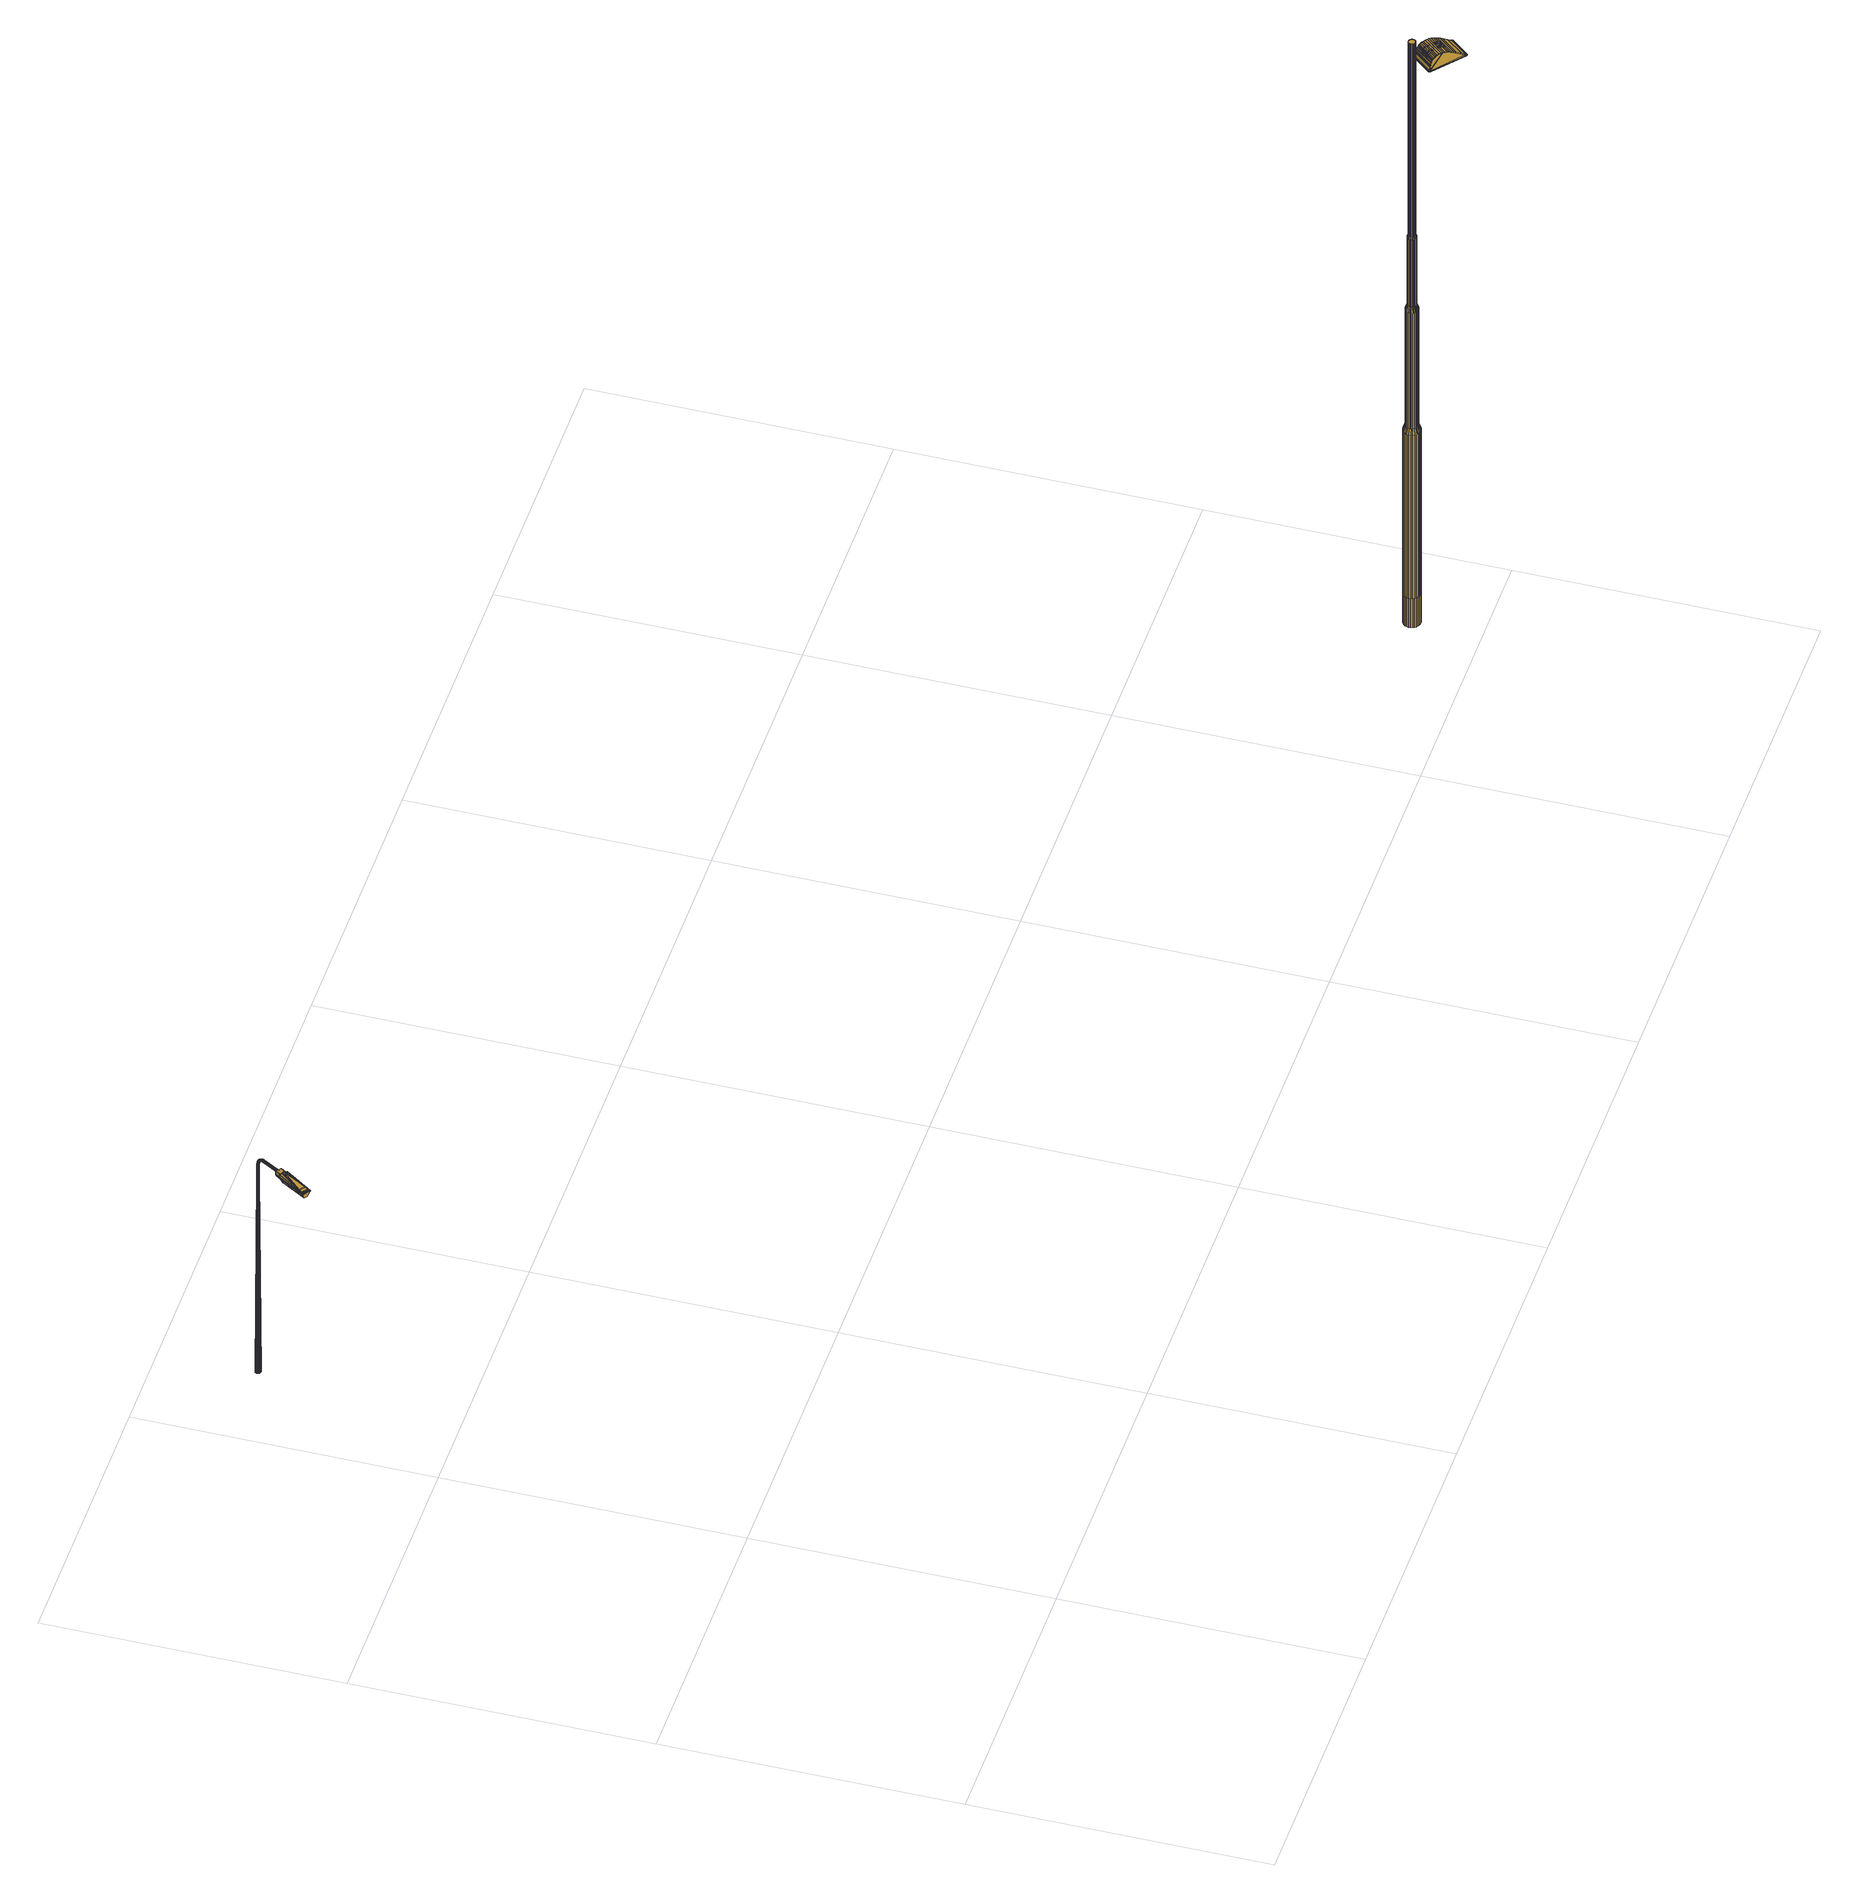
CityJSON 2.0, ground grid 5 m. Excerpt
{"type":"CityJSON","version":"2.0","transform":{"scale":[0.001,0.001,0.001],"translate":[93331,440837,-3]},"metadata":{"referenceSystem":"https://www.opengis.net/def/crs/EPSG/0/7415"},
"CityObjects":{
"cityfurniture1":{"type":"CityFurniture","attributes":{"Lichtpunttype":"Straatverlichting","Brondatum":"12-06-2019","Buurt_nummer":"62","Masttype":"MAST 6M LPH 6M ST VERJ D89 B1","Lamptype":"SON PRO E 50W E27","Buurtnaam":"Hillegersberg Noord","Nummer":"1","Geplaatst_op":"01-01-1998","Wijknummer":"6","Nivo":"0","Datum_laatste_mutatie":"07-06-2019","Straatnaam":"Plaszicht","Thema":"Lichtmasten","Beheerobject":"88528/OVL-001","Armatuurtype":"490 SGS 203 1X SON 50W <NB>","Objecthoogte":"6","Klasse":"Tertiaire weg","Wijknaam":"Hillegersberg-Schiebroek","class":"Paal","function":"Lichtmast"},"geometry":[{"type":"MultiSurface","lod":"2","boundaries":[[[0,1,2,3,4,5]],[[6,7,8,9,10,11]],[[12,13,14,15,16,17]],[[18,19,20,21,22,23]],[[16,15,14,24,25,26]],[[11,10,9,27,28,29]],[[30,31,20,19,18,32]],[[23,22,21,33,34,35]],[[36,37,38,39]],[[40,41,42,31,30,32]],[[43,44,45,46,47,48]],[[14,49,50,24]],[[51,52,53,54]],[[55,56,45,44,43,57]],[[20,58,59,21]],[[49,60,61,50]],[[62,48,52,51]],[[26,25,24,2,1,0]],[[63,64,65,8,7,6]],[[9,66,67,27]],[[68,69,56,55,57,70]],[[71,5,72,73]],[[74,75,76,66]],[[61,77,78,79]],[[77,80,81,78]],[[82,71,73,83]],[[46,84,36,85]],[[37,82,83,38]],[[48,47,46,85,86,52]],[[80,6,11,81]],[[8,74,66,9]],[[87,88,89,90]],[[50,61,79,91]],[[85,36,39,92]],[[93,94,95,96]],[[97,98,99,100]],[[60,101,77,61]],[[102,23,35,103]],[[75,87,90,76]],[[24,50,91,2]],[[96,95,104,105]],[[59,96,105,106]],[[107,16,26,108]],[[109,63,6,80]],[[21,59,106,33]],[[95,51,54,104]],[[110,111,112,113]],[[88,32,18,89]],[[81,11,29,114]],[[98,115,116,99]],[[2,91,117,3]],[[94,62,51,95]],[[79,78,118,119]],[[52,86,85,92,120,53]],[[76,90,111,110]],[[27,67,121,122]],[[67,110,113,121]],[[66,76,110,67]],[[111,102,103,112]],[[123,124,125,126]],[[127,128,71,82]],[[90,89,102,111]],[[91,79,119,117]],[[115,107,108,116]],[[129,130,131,132]],[[58,93,96,59]],[[133,134,135,136]],[[124,137,138,125]],[[139,17,16,107]],[[84,140,37,36]],[[140,127,82,37]],[[101,109,80,77]],[[141,142,40,143]],[[144,141,143,145]],[[146,147,148,149]],[[13,150,49,14]],[[151,152,142,141]],[[136,135,153,154]],[[78,81,114,118]],[[89,18,23,102]],[[128,0,5,71]],[[135,144,145,153]],[[155,156,157,158]],[[159,160,98,97]],[[161,151,141,144]],[[162,57,43,163]],[[164,165,94,93]],[[147,166,167,148]],[[168,169,170,171]],[[31,172,58,20]],[[145,143,88,87]],[[56,97,100,45]],[[150,173,60,49]],[[132,131,174,175]],[[154,153,75,74]],[[176,177,123,178]],[[171,170,165,164]],[[156,179,180,157]],[[163,43,48,62]],[[153,145,87,75]],[[169,181,162,170]],[[166,155,158,167]],[[181,70,57,162]],[[182,168,171,183]],[[45,100,84,46]],[[184,133,136,185]],[[173,186,101,60]],[[186,187,109,101]],[[188,139,107,115]],[[42,183,172,31]],[[170,162,163,165]],[[116,108,128,127]],[[108,26,0,128]],[[99,116,127,140]],[[165,163,62,94]],[[69,159,97,56]],[[160,188,115,98]],[[143,40,32,88]],[[172,164,93,58]],[[187,189,63,109]],[[65,154,74,8]],[[183,171,164,172]],[[100,99,140,84]],[[190,191,192,193]],[[194,195,196,197]],[[198,199,200,201]],[[177,202,124,123]],[[203,204,168,182]],[[205,206,207,208,209,210]],[[211,212,202,177]],[[213,214,215,216]],[[217,210,209,218]],[[219,220,221,222]],[[223,213,216,224]],[[225,190,193,226]],[[220,227,228,221]],[[227,229,230,228]],[[231,232,155,166]],[[206,223,224,207]],[[233,203,182,234]],[[235,236,237,238]],[[239,240,241,242]],[[202,243,137,124]],[[191,194,197,192]],[[195,244,245,196]],[[246,231,166,147]],[[175,174,70,181]],[[245,247,201,248,249,250]],[[179,251,252,253,254,180]],[[152,255,233,234,256,142]],[[257,239,242,258]],[[214,235,238,215]],[[259,198,201,247,245,244]],[[260,261,184,185,262,189]],[[263,226,264,265,266,267]],[[268,211,177,176]],[[269,246,147,146]],[[270,267,266,243]],[[212,270,243,202]],[[271,268,176,252]],[[272,273,233,255,152,274]],[[275,276,277,184,261,260]],[[278,175,181,169]],[[279,280,179,156]],[[234,182,183,42]],[[281,271,252,251,179,280]],[[282,283,130,129]],[[256,234,42,41,40,142]],[[284,282,129,285]],[[126,125,186,173]],[[137,275,260,138]],[[232,279,156,155]],[[204,278,169,168]],[[243,266,275,137]],[[286,287,288,289]],[[290,291,159,69]],[[265,264,277,276,275,266]],[[292,274,152,151]],[[293,294,13,12,17,295]],[[192,197,296,287]],[[297,292,151,161]],[[296,298,292,297]],[[277,289,133,184]],[[226,193,286,264]],[[287,296,297,288]],[[197,196,298,296]],[[196,245,250,298]],[[193,192,287,286]],[[298,250,274,292]],[[291,299,160,159]],[[264,286,289,277]],[[289,288,134,133]],[[149,148,291,290]],[[273,300,203,233]],[[125,138,187,186]],[[157,180,295,301]],[[302,301,139,188]],[[158,157,301,302]],[[167,158,302,299]],[[288,297,161,134]],[[262,185,65,64,63,189]],[[134,161,144,135]],[[138,260,189,187]],[[185,136,154,65]],[[299,302,188,160]],[[301,295,17,139]],[[148,167,299,291]],[[303,126,173,150]],[[304,285,305,306]],[[305,132,175,278]],[[249,248,273,272,274,250]],[[300,306,204,203]],[[200,307,304,308]],[[178,123,126,303]],[[201,200,308,248]],[[294,303,150,13]],[[252,176,178,253]],[[248,308,300,273]],[[254,253,294,293,295,180]],[[307,284,285,304]],[[285,129,132,305]],[[309,217,218,310]],[[253,178,303,294]],[[308,304,306,300]],[[306,305,278,204]],[[117,119,311,312]],[[29,28,27,122,313,314]],[[53,120,92,315,316,317]],[[314,313,122,318,319,320]],[[3,117,312,321]],[[258,242,270,212]],[[112,103,322,323]],[[54,53,317,324]],[[113,112,323,325]],[[104,54,324,326]],[[106,105,327,328]],[[242,241,267,270]],[[329,257,258,330]],[[5,4,3,321,331,72]],[[105,104,326,327]],[[35,34,33,332,333,334]],[[103,35,334,322]],[[33,106,328,332]],[[229,335,336,230]],[[337,225,226,263,267,241]],[[216,215,338,339]],[[340,341,231,246]],[[341,342,232,231]],[[39,38,343,344]],[[338,345,282,284]],[[342,346,279,232]],[[224,216,339,199]],[[38,83,347,343]],[[207,224,199,198]],[[222,221,340,348]],[[92,39,344,315]],[[83,73,349,347]],[[350,351,352,353,354,355]],[[336,355,354,346]],[[353,352,271,281,280,354]],[[346,354,280,279]],[[345,356,283,282]],[[215,238,345,338]],[[221,228,341,340]],[[238,237,356,345]],[[72,331,321,357,358,359]],[[352,360,268,271]],[[351,361,360,352]],[[362,309,310,363]],[[335,364,355,336]],[[360,330,211,268]],[[330,258,212,211]],[[228,230,342,341]],[[365,146,149,366,131,130]],[[208,207,198,259,244,209]],[[361,329,330,360]],[[367,368,369,370]],[[368,362,363,369]],[[230,336,346,342]],[[218,209,244,195]],[[371,219,222,372,237,236]],[[372,222,348,373,356,237]],[[374,375,239,257]],[[376,374,257,329]],[[240,377,370,225,337,241]],[[339,338,284,307]],[[363,310,194,191]],[[375,378,240,239]],[[379,376,329,361]],[[348,340,246,269]],[[366,149,290,380,174,131]],[[369,363,191,190]],[[310,218,195,194]],[[378,381,367,370,377,240]],[[380,290,69,68,70,174]],[[364,382,383,351,350,355]],[[383,379,361,351]],[[370,369,190,225]],[[199,339,307,200]],[[384,220,219,385]],[[385,219,371,236,386,387]],[[318,388,325,323,322,334,333,332,328,327,326,324,317,316,315,344,343,347,349,359,358,357,389,390,391,392,320,319]],[[311,393,391,390]],[[312,311,390,389]],[[386,236,235,394]],[[356,373,348,269,395,283]],[[393,396,392,391]],[[397,398,399,206,205,210]],[[400,397,210,217]],[[395,269,146,365,130,283]],[[401,229,227,402]],[[403,404,400,405]],[[404,400,217,309]],[[406,385,384,407]],[[376,379,408,409]],[[402,227,220,384]],[[410,411,214,213]],[[399,412,223,206]],[[412,410,213,223]],[[413,414,415,416]],[[394,235,214,411]],[[417,362,368,418]],[[419,418,417,420]],[[335,229,401,421]],[[404,309,362,417]],[[411,410,412,399,398,397,400,404,417,418,422,423,424,415,414,409,408,425,426,427,421,401,402,384,385,387,386,394]],[[364,335,421,427]],[[416,415,424,428]],[[424,378,375,415]],[[383,382,364,427,426,425]],[[422,367,381,378,424,423]],[[415,375,374,414]],[[374,376,409,414]],[[424,423,429,428]],[[430,429,423,422]],[[418,368,367,422]],[[379,383,425,408]],[[431,427,426,425,432,433]],[[434,399,412,435]],[[407,384,402,436]],[[432,425,408,437]],[[438,409,414,413]],[[420,417,404,403]],[[439,401,421,440]],[[440,421,427,431]],[[435,412,410,441]],[[442,411,394,443]],[[437,408,409,438]],[[441,410,411,442]],[[405,400,397,444]],[[406,445,446,386,387,385]],[[436,402,401,439]],[[443,394,386,446]],[[434,447,444,397,398,399]],[[430,422,418,419]],[[122,121,388,318]],[[121,113,325,388]],[[114,29,314,396]],[[73,72,359,349]],[[118,114,396,393]],[[321,312,389,357]],[[119,118,393,311]],[[396,314,320,392]],[[448,449,450,451]],[[452,453,454,455]],[[456,457,458]],[[459,460,461]],[[462,463,464]],[[465,466,467]],[[451,450,468,469]],[[470,452,455,471]],[[472,473,474,475]],[[476,470,477,478,479]],[[480,481,482,483]],[[484,458,485,472,473,486,487,488,489]],[[490,475,474,491,492,493,469,468,494,495,496]],[[485,472,475,490]],[[497,498,499,478,477,500]],[[476,501,502,503,488,487,486,473,472,485,456,453,452,470]],[[487,488,504,493,492]],[[466,459,505,506,507]],[[466,508,509]],[[459,462,449,448]],[[501,510,502]],[[465,511,512]],[[513,465,512,514,462,464,515]],[[516,517,497,498]],[[518,462,514]],[[453,456,519,454]],[[473,486,491,474]],[[459,448,451,505]],[[503,510,489]],[[489,520,521,510]],[[456,485,490,496,519]],[[470,471,500,477]],[[498,516,522,499]],[[448,459,466,467,449]],[[466,465,513,515,464,462,459]],[[482,473,486,483]],[[489,503,488]],[[523,466,508]],[[521,501,476]],[[466,509,459]],[[460,459,466]],[[452,457,453]],[[510,501,521]],[[502,501,524,525]],[[463,461,460,523,508,509]],[[510,503,502]],[[503,502,525,526]],[[466,465,508]],[[459,463,462]],[[527,452,470]],[[508,465,513]],[[528,458,457,527]],[[498,497,529,507,506,499]],[[460,466,523]],[[463,459,509]],[[457,452,527]],[[458,456,485]],[[512,514,518,487,486,473,472,511]],[[459,461,463]],[[471,455,454,519,496,495,529,497,517,497,500]],[[462,464,515,513,465,467,449]],[[486,487,492,491]],[[449,467,494,468,450]],[[528,520,489,484,458]],[[467,466,507,529,495,494]],[[488,503,526,504]],[[520,528,527,470,476,521]],[[463,509,508,513,515,464]],[[457,456,453]],[[451,469,493,504,526,525,524,479,478,499,522,499,506,505]],[[501,476,479,524]],[[530,531,532,533]],[[533,534,535,532]],[[536,537,538,533,532,539]],[[538,540,534,533]],[[541,542,543,544,540,538,537]],[[545,531,530,546]],[[547,548,549,536,539,550,551]],[[532,535,550,539]],[[541,549,548,542]],[[532,531,545,552,553,535]],[[537,536,549,541]],[[554,555,546,530,533,534]]]}]},
"cityfurniture2":{"type":"CityFurniture","attributes":{"Lichtpunttype":"Straatverlichting","Brondatum":"12-06-2019","Buurt_nummer":"62","Masttype":"TRAMMAST LPH 10M","Lamptype":"CPO-TW 140W KL.728","Buurtnaam":"Hillegersberg Noord","Nummer":"19","Uithoudertype":"UITHOUDER OV CONVERSIEMODEL","Geplaatst_op":"02-12-2010","Wijknummer":"6","Nivo":"0","Datum_laatste_mutatie":"07-06-2019","Straatnaam":"Straatweg","Thema":"Lichtmasten","Beheerobject":"71935/OVL-019","Armatuurtype":"4767 ARM SGS 453 1X CPO-TW 140W K EB OC FG EVSA VLAK GLAS LS-6","Objecthoogte":"10","Klasse":"Verbindingsweg 2-zijdig","Wijknaam":"Hillegersberg-Schiebroek","class":"Paal","function":"Lichtmast"},"geometry":[{"type":"MultiSurface","lod":"2","boundaries":[[[556,557,558,559]],[[560,561,562,563]],[[564,565,566,567]],[[568,569,557,556]],[[570,571,572,573]],[[573,572,565,564]],[[559,558,561,560]],[[567,566,569,568]],[[574,564,567,575]],[[576,556,559,577]],[[578,579,580,581]],[[582,583,584,585]],[[586,587,588,589]],[[575,567,568,590]],[[591,592,579,578]],[[585,584,593,594]],[[590,568,556,576]],[[595,596,583,582]],[[597,560,563,598]],[[599,570,573,600]],[[601,602,587,586]],[[577,559,560,597]],[[600,573,564,574]],[[589,588,571,570]],[[603,604,602,601]],[[605,606,592,591]],[[594,593,606,605]],[[598,563,596,595]],[[579,607,608,580]],[[563,562,609,596]],[[610,611,612,613]],[[614,615,611,610]],[[584,616,617,593]],[[618,619,615,614]],[[620,621,619,618]],[[622,623,621,620]],[[606,624,625,592]],[[593,617,624,606]],[[592,625,607,579]],[[626,627,604,603]],[[613,612,627,626]],[[583,628,616,584]],[[580,608,623,622]],[[596,609,628,583]],[[629,630,631,632]],[[633,634,635,636]],[[637,638,639,640]],[[641,642,643,644]],[[645,646,647,648]],[[648,647,649,650]],[[636,635,651,652]],[[653,654,634,633]],[[655,656,657,658]],[[640,639,659,660]],[[650,649,630,629]],[[661,662,654,653]],[[663,664,662,661]],[[644,643,664,663]],[[660,659,642,641]],[[665,666,638,637]],[[658,657,666,665]],[[630,667,668,631]],[[646,669,670,647]],[[671,672,673,674]],[[634,675,676,635]],[[677,678,679,680]],[[681,682,669,646]],[[643,683,684,664]],[[680,679,685,686]],[[687,688,689,690]],[[647,670,691,649]],[[649,691,667,630]],[[654,692,675,634]],[[674,673,656,655]],[[690,689,678,677]],[[642,693,683,643]],[[635,676,694,651]],[[695,696,672,671]],[[686,685,696,695]],[[664,684,697,662]],[[652,651,682,681]],[[662,697,692,654]],[[631,668,688,687]],[[698,699,700,701]],[[702,703,704,705]],[[706,707,708,709]],[[710,711,699,698]],[[709,708,703,702]],[[712,713,714,715]],[[701,700,707,706]],[[716,717,718,719]],[[719,718,713,712]],[[705,704,720,721]],[[715,714,711,710]],[[722,698,701,723]],[[648,716,719,645]],[[721,720,724,725]],[[726,702,705,727]],[[725,724,728,729]],[[730,731,732,733]],[[733,732,734,735]],[[736,737,738,739]],[[739,738,740,741]],[[741,740,742,743]],[[743,742,744,745]],[[745,744,746,747]],[[748,706,709,749]],[[735,734,717,716]],[[723,701,706,748]],[[750,715,710,751]],[[752,753,754,755]],[[729,728,753,752]],[[755,754,756,757]],[[757,756,758,759]],[[759,758,737,736]],[[747,746,760,761]],[[762,712,715,750]],[[751,710,698,722]],[[749,709,702,726]],[[761,760,731,730]],[[645,719,712,762]],[[763,745,747,764]],[[765,739,741,766]],[[767,721,725,768]],[[769,752,755,770]],[[723,653,633,722]],[[771,736,739,765]],[[766,741,743,772]],[[650,735,716,648]],[[768,725,729,773]],[[773,729,752,769]],[[774,757,759,775]],[[770,755,757,774]],[[632,730,733,629]],[[772,743,745,763]],[[727,705,721,767]],[[764,747,761,776]],[[722,633,636,751]],[[629,733,735,650]],[[776,761,730,632]],[[775,759,736,771]],[[751,636,652,750]],[[770,658,665,769]],[[766,686,695,765]],[[764,690,677,763]],[[774,655,658,770]],[[727,641,644,726]],[[773,637,640,768]],[[775,674,655,774]],[[748,661,653,723]],[[749,663,661,748]],[[776,687,690,764]],[[726,644,663,749]],[[767,660,641,727]],[[750,652,681,762]],[[769,665,637,773]],[[772,680,686,766]],[[765,695,671,771]],[[768,640,660,767]],[[762,681,646,645]],[[763,677,680,772]],[[632,631,687,776]],[[734,732,731,760,746,744,742,740,738,737,758,756,754,753,728,724,720,704,703,708,707,700,699,711,714,713,718,717]],[[672,777,778,673]],[[679,779,780,685]],[[678,781,779,679]],[[668,782,783,688]],[[657,784,785,666]],[[669,786,787,670]],[[639,788,789,659]],[[651,694,790,682]],[[689,791,781,678]],[[696,792,777,672]],[[682,790,786,669]],[[673,778,793,656]],[[667,794,782,668]],[[659,789,693,642]],[[685,780,792,696]],[[688,783,791,689]],[[638,795,788,639]],[[666,785,795,638]],[[656,793,784,657]],[[780,585,594,792]],[[779,582,585,780]],[[792,594,605,777]],[[670,787,796,691]],[[784,581,797,785]],[[778,591,578,793]],[[781,595,582,779]],[[789,798,799,693]],[[691,796,794,667]],[[683,800,801,684]],[[785,797,802,795]],[[676,803,599,694]],[[693,799,800,683]],[[777,605,591,778]],[[675,804,803,676]],[[692,805,804,675]],[[788,806,798,789]],[[793,578,581,784]],[[795,802,806,788]],[[684,801,807,697]],[[697,807,805,692]],[[791,598,595,781]],[[694,599,600,790]],[[786,574,575,787]],[[581,580,622,797]],[[802,620,618,806]],[[787,575,590,796]],[[803,589,570,599]],[[798,614,610,799]],[[782,577,597,783]],[[807,603,601,805]],[[800,613,626,801]],[[796,590,576,794]],[[806,618,614,798]],[[783,597,598,791]],[[790,600,574,786]],[[804,586,589,803]],[[805,601,586,804]],[[801,626,603,807]],[[794,576,577,782]],[[799,610,613,800]],[[797,622,620,802]],[[808,809,810,811]],[[812,813,814,815]],[[816,817,818]],[[811,810,819,820]],[[821,822,823]],[[824,825,826,827]],[[816,828,829,830]],[[831,832,833,834]],[[815,814,835,836]],[[827,826,813,812]],[[823,837,821]],[[838,839,832,831]],[[836,835,840,841]],[[842,843,844,845]],[[834,833,823,822]],[[846,847,848,849]],[[849,848,850,851]],[[851,850,843,842]],[[818,830,816]],[[845,844,809,808]],[[841,840,839,838]],[[820,819,825,824]],[[852,853,854,855]],[[856,857,853,852]],[[858,859,860]],[[859,861,860]],[[859,862,861]],[[863,864,857,856]],[[865,866,854,853,857,864,867,868,869,870,871,872],[873,874,859,858,875,876]],[[859,874,877,862]],[[862,878,861]],[[862,866,865,878]],[[878,865,872,861]],[[855,854,866,862]],[[879,867,864,863]],[[880,844,843,881]],[[882,809,844,880]],[[883,819,810,884]],[[885,825,819,883]],[[884,810,809,882]],[[886,826,825,885]],[[887,888,889,890]],[[891,892,893,818]],[[894,895,892,891]],[[896,897,898,899]],[[900,901,902,903]],[[897,900,903,898]],[[904,896,899,905]],[[771,671,674,775]],[[906,907,908,909]],[[910,911,912,913]],[[911,906,909,912]],[[914,915,916,917]],[[918,919,920,921]],[[922,914,917,923]],[[924,925,926,927]],[[928,918,921,929]],[[930,904,905,931]],[[932,933,934,935]],[[919,932,935,920]],[[936,937,938,939]],[[925,928,929,926]],[[937,922,923,938]],[[940,941,942,943]],[[915,940,943,916]],[[944,936,939,945]],[[933,946,947,934]],[[941,930,931,942]],[[948,949,950,951]],[[952,948,951,953]],[[954,952,953,955]],[[956,957,958,959]],[[960,961,962,963]],[[961,964,965,962]],[[949,960,963,950]],[[966,967,968,969]],[[970,971,972,973]],[[974,975,976,977]],[[971,978,979,972]],[[980,981,982,983]],[[967,984,985,968]],[[986,987,988,989]],[[990,991,992,993]],[[964,974,977,965]],[[994,970,973,995]],[[991,966,969,992]],[[996,986,989,997]],[[975,990,993,976]],[[987,994,995,988]],[[981,998,999,982]],[[998,996,997,999]],[[1000,1001,1002,1003]],[[1004,1005,1006,1007]],[[1008,1009,1010,1011]],[[1009,1000,1003,1010]],[[1012,956,959,1013]],[[1001,1004,1007,1002]],[[1005,1012,1013,1006]],[[1014,1015,1016,1017]],[[1018,1019,1020,1021]],[[1022,1023,1024,1025]],[[1015,1026,1027,1016]],[[1028,1029,1030,1031]],[[1019,1032,1033,1020]],[[907,1034,1035,908]],[[1023,1008,1011,1024]],[[1036,1028,1031,1037]],[[1038,1014,1017,1039]],[[1029,1022,1025,1030]],[[1034,1040,1041,1035]],[[1040,1038,1039,1041]],[[1042,1018,1021,1043]],[[1026,1042,1043,1027]],[[1044,832,839,1045]],[[1046,833,832,1044]],[[1047,823,833,1046]],[[829,837,823,1047]],[[1048,1049,1050,1051]],[[873,1052,863]],[[1053,1054,1055]],[[860,1056,1057]],[[1058,1059,875,858]],[[1059,1058,1049,1048]],[[876,875,1052]],[[858,860,1057]],[[1049,1058,858,859]],[[855,862,877,873]],[[873,876,1052]],[[863,856,852]],[[1057,1052,875,858]],[[873,852,855]],[[1052,879,863]],[[1053,1055,873,876,1048,1051,1060]],[[873,863,852]],[[1061,1062,895,894]],[[1063,1064,1065,1066]],[[1067,847,1068,1069]],[[1066,1065,1062,1061]],[[1069,1068,1064,1063]],[[1070,848,847,1067]],[[881,843,850,1071]],[[1071,850,848,1070]],[[1072,1073,1074,1075]],[[1076,1077,1078,1079]],[[1080,1081,1082,1083]],[[1084,1085,1086,1087]],[[1088,1089,1090,1091]],[[1092,1088,1091,1093]],[[1094,1095,1096,1097]],[[1098,1092,1093,1099]],[[1081,1098,1099,1082]],[[1077,1100,1101,1078]],[[1085,1072,1075,1086]],[[1073,1076,1079,1074]],[[1102,1084,1087,1103]],[[1089,1102,1103,1090]],[[1104,1094,1097,1105]],[[1106,1107,1108,1109]],[[1110,1104,1105,1111]],[[1112,1113,1114,1115]],[[1116,1117,1118,1119]],[[1120,1121,1122,1123]],[[1113,1106,1109,1114]],[[1124,1125,1126,1127]],[[1128,1110,1111,1129]],[[1130,1131,1132,1133]],[[1131,1124,1127,1132]],[[1117,1128,1129,1118]],[[1134,1116,1119,1135]],[[978,1130,1133,979]],[[1121,1134,1135,1122]],[[1107,1120,1123,1108]],[[1136,1137,1138,1139]],[[1140,1141,1142,1143]],[[1144,1145,1146,1147]],[[1141,1148,1149,1142]],[[1150,1151,1152,1153]],[[1151,1154,1155,1152]],[[1156,1136,1139,1157]],[[1145,1150,1153,1146]],[[1154,1158,1159,1155]],[[1158,1156,1157,1159]],[[1160,1144,1147,1161]],[[1162,1163,1164,1165]],[[1166,1162,1165,1167]],[[1168,1160,1161,1169]],[[1148,1168,1169,1149]],[[1052,868,867,879]],[[1056,870,869,1057]],[[1170,893,1171]],[[1171,893,892,1172]],[[1173,1062,1065,1174]],[[821,1175,1170,837]],[[1057,869,868,1052]],[[1171,1175,1170]],[[861,872,871,860]],[[1176,1177,1064]],[[860,871,870,1056]],[[1068,847,846]],[[1178,895,1062,1173]],[[1172,892,895,1178]],[[1064,1068,1176]],[[846,1176,1068]],[[1174,1065,1064,1177]],[[816,1179,817]],[[1180,1047,1046,1181]],[[829,1047,1180]],[[1180,828,829]],[[1045,839,840,1182]],[[1182,840,835,1183]],[[1184,814,813,1185]],[[1185,813,826,886]],[[1183,835,814,1184]],[[1186,924,927,1187]],[[1188,1189,1190,1191]],[[1192,1193,1194,1195]],[[1196,1197,1198,1199]],[[1189,1200,1201,1190]],[[1193,1188,1191,1194]],[[1200,1186,1187,1201]],[[1202,1203,1204,1205]],[[1206,1207,1208,1209]],[[1050,1210,1060,1051]],[[1211,1196,1199,1212]],[[1213,1211,1212,1214]],[[1215,1206,1209,1216]],[[1048,876,875,1059]],[[1207,1217,1218,1208]],[[1219,1202,1205,1220]],[[1221,1222,1223,1224]],[[1222,1215,1216,1223]],[[1203,1221,1224,1204]],[[1217,1225,1226,1218]],[[1210,1054,1060]],[[1225,1213,1214,1226]],[[1050,1049,859,874,877,1227,1054,1210]],[[1053,1060,1054]],[[1227,1055,1054]],[[1055,1227,873]],[[877,873,1227]],[[1228,1070,1067,1229]],[[1230,884,882,1231]],[[1232,1071,1070,1228]],[[1233,883,884,1230]],[[1234,885,883,1233]],[[1235,1061,894,1236]],[[1237,1066,1061,1235]],[[1238,1185,886,1179]],[[1239,1184,1185,1238]],[[1240,1044,1045,1241]],[[1242,1182,1183,1243]],[[1181,1046,1044,1240]],[[1236,894,891,1244]],[[1245,880,881,1246]],[[1231,882,880,1245]],[[1243,1183,1184,1239]],[[1229,1067,1069,1247]],[[1244,891,818,817]],[[1247,1069,1063,1248]],[[1248,1063,1066,1237]],[[1179,886,885,1234]],[[1246,881,1071,1232]],[[1241,1045,1182,1242]],[[1175,1171,827]],[[827,812,815,836,841,838,831,834,822,1175]],[[1249,1250,1251,1252]],[[1252,1251,888,887]],[[1253,1254,1250,1249]],[[890,1255,1256,1253,1249,1252,887]],[[1257,1258,1259,1260]],[[1261,1262,1263,1264]],[[1256,1265,1254,1253]],[[1255,1266,1265,1256]],[[1266,889,888,1251,1250,1254,1265]],[[1267,1268,1269,1270]],[[1262,1271,1272,1263]],[[890,889,1266,1255]],[[1273,1274,1275,1276]],[[1277,1257,1260,1278]],[[1163,1261,1264,1164]],[[1274,1267,1270,1275]],[[1268,1279,1280,1269]],[[1271,1273,1276,1272]],[[1279,1277,1278,1280]],[[818,893,1170,830]],[[1177,846,849,851,842,845,808,811,820,824,827,1171,1172,1178,1173,1174]],[[1177,1176,846]],[[816,828,1180]],[[1180,1181,1240,1241,1242,1243,1239,1238,1179,816]],[[1175,822,821]],[[1247,1248,1237,1235,1236,1244,817,1179,1234,1233,1230,1231,1245,1246,1232,1228,1229]]]}]}
},
"vertices":[
[1269,13202,5538],[1270,13202,5541],[1270,13203,5543],[1257,13187,5551],[1257,13186,5548],[1257,13186,5546],[1277,13234,5549],[1276,13236,5549],[1273,13238,5550],[1260,13220,5561],[1262,13219,5560],[1264,13217,5560],[1302,13244,5505],[1304,13246,5507],[1293,13232,5521],[1293,13231,5519],[1291,13230,5517],[1302,13243,5503],[1242,13228,5547],[1241,13228,5545],[1240,13227,5543],[1227,13210,5551],[1228,13211,5553],[1228,13211,5555],[1282,13218,5533],[1281,13217,5531],[1281,13217,5529],[1246,13203,5569],[1248,13201,5569],[1249,13199,5568],[1253,13242,5535],[1252,13242,5533],[1254,13244,5537],[1214,13194,5556],[1214,13194,5558],[1215,13195,5561],[1243,13191,5533],[1247,13188,5535],[1235,13173,5539],[1231,13176,5537],[1265,13258,5525],[1265,13257,5523],[1263,13256,5521],[1258,13226,5517],[1259,13223,5517],[1261,13222,5516],[1250,13209,5525],[1249,13210,5526],[1246,13212,5526],[1295,13235,5525],[1284,13221,5537],[1231,13201,5535],[1235,13198,5533],[1223,13182,5537],[1219,13185,5539],[1270,13237,5506],[1271,13235,5505],[1267,13239,5506],[1239,13225,5538],[1227,13210,5546],[1295,13238,5529],[1284,13223,5541],[1243,13216,5528],[1289,13250,5536],[1288,13252,5536],[1286,13253,5536],[1256,13224,5560],[1241,13206,5568],[1279,13248,5493],[1281,13247,5493],[1277,13250,5493],[1254,13186,5541],[1244,13169,5551],[1241,13170,5546],[1269,13240,5549],[1264,13242,5547],[1251,13226,5558],[1282,13227,5545],[1269,13210,5555],[1271,13207,5552],[1280,13230,5547],[1267,13214,5558],[1251,13187,5537],[1238,13171,5542],[1254,13206,5526],[1239,13194,5532],[1237,13195,5532],[1260,13244,5545],[1257,13244,5541],[1244,13228,5552],[1247,13228,5555],[1271,13205,5547],[1227,13179,5537],[1239,13222,5534],[1241,13219,5530],[1229,13204,5537],[1227,13207,5541],[1275,13232,5506],[1280,13230,5507],[1270,13217,5519],[1265,13220,5517],[1294,13242,5532],[1231,13211,5560],[1217,13194,5565],[1216,13188,5542],[1215,13191,5546],[1214,13193,5551],[1288,13229,5513],[1277,13215,5525],[1292,13246,5534],[1238,13209,5567],[1234,13210,5564],[1220,13193,5569],[1223,13191,5572],[1253,13196,5567],[1284,13229,5510],[1274,13216,5521],[1258,13188,5555],[1256,13193,5564],[1257,13190,5560],[1225,13180,5537],[1228,13188,5574],[1232,13185,5575],[1324,13275,5478],[1324,13279,5481],[1315,13268,5499],[1316,13264,5497],[1263,13202,5530],[1266,13201,5534],[1296,13282,5447],[1298,13278,5446],[1292,13270,5463],[1290,13275,5464],[1303,13283,5503],[1298,13286,5501],[1288,13273,5519],[1293,13271,5520],[1323,13284,5482],[1314,13273,5501],[1298,13241,5500],[1259,13203,5528],[1280,13273,5514],[1276,13272,5510],[1269,13259,5529],[1283,13273,5517],[1272,13259,5532],[1302,13275,5446],[1306,13272,5446],[1300,13264,5463],[1296,13267,5463],[1306,13248,5510],[1289,13285,5497],[1286,13284,5494],[1277,13258,5534],[1281,13256,5536],[1316,13270,5448],[1321,13270,5450],[1314,13263,5468],[1310,13262,5466],[1285,13244,5493],[1289,13242,5495],[1293,13286,5499],[1264,13242,5507],[1254,13230,5519],[1251,13237,5525],[1252,13233,5521],[1311,13270,5447],[1305,13262,5464],[1271,13262,5500],[1272,13259,5497],[1262,13246,5510],[1261,13250,5513],[1251,13240,5529],[1306,13252,5514],[1285,13261,5479],[1282,13265,5480],[1330,13279,5456],[1331,13284,5458],[1323,13271,5476],[1325,13272,5452],[1319,13264,5470],[1273,13254,5495],[1272,13267,5503],[1261,13253,5517],[1307,13281,5503],[1297,13268,5521],[1305,13256,5517],[1304,13261,5519],[1294,13242,5497],[1301,13265,5520],[1329,13317,5417],[1324,13319,5417],[1320,13313,5440],[1325,13312,5440],[1319,13319,5416],[1314,13317,5415],[1311,13313,5437],[1315,13313,5439],[1307,13312,5413],[1304,13308,5412],[1300,13303,5432],[1303,13306,5434],[1331,13289,5460],[1281,13278,5488],[1280,13274,5485],[1312,13317,5370],[1310,13315,5370],[1310,13315,5391],[1311,13316,5392],[1312,13318,5392],[1313,13319,5370],[1337,13292,5437],[1337,13296,5439],[1306,13306,5369],[1306,13301,5369],[1305,13301,5390],[1305,13306,5390],[1318,13321,5370],[1317,13321,5393],[1313,13288,5369],[1317,13286,5369],[1317,13285,5389],[1312,13287,5389],[1307,13312,5370],[1307,13311,5391],[1334,13315,5417],[1330,13309,5441],[1323,13284,5369],[1322,13283,5390],[1328,13284,5369],[1327,13283,5390],[1316,13276,5428],[1321,13276,5429],[1283,13281,5491],[1274,13269,5507],[1307,13297,5369],[1310,13292,5369],[1309,13291,5389],[1306,13296,5390],[1342,13309,5393],[1340,13314,5394],[1337,13311,5417],[1340,13306,5417],[1330,13294,5462],[1310,13315,5414],[1306,13310,5436],[1311,13278,5428],[1305,13308,5435],[1298,13300,5454],[1299,13301,5455],[1300,13303,5456],[1327,13275,5453],[1328,13276,5454],[1321,13268,5473],[1320,13266,5472],[1284,13283,5492],[1275,13271,5509],[1344,13304,5393],[1341,13301,5416],[1309,13313,5414],[1311,13277,5503],[1310,13279,5503],[1299,13266,5520],[1331,13307,5441],[1323,13301,5463],[1326,13300,5463],[1327,13298,5462],[1333,13305,5440],[1336,13286,5436],[1307,13280,5427],[1336,13301,5440],[1333,13283,5434],[1292,13293,5475],[1291,13291,5473],[1294,13294,5476],[1320,13289,5483],[1318,13290,5484],[1316,13292,5484],[1280,13269,5482],[1326,13277,5431],[1330,13279,5432],[1332,13281,5433],[1301,13289,5428],[1303,13284,5428],[1299,13294,5429],[1294,13287,5448],[1320,13304,5462],[1314,13306,5462],[1307,13297,5482],[1312,13295,5483],[1289,13257,5478],[1293,13255,5479],[1298,13296,5478],[1312,13256,5489],[1313,13257,5491],[1310,13254,5488],[1309,13306,5460],[1302,13297,5481],[1305,13305,5458],[1298,13253,5480],[1289,13288,5470],[1307,13253,5485],[1302,13252,5482],[1315,13261,5494],[1294,13291,5450],[1288,13279,5466],[1288,13284,5468],[1299,13298,5431],[1295,13296,5452],[1322,13323,5370],[1322,13322,5393],[1244,13173,5565],[1245,13171,5561],[1234,13183,5574],[1236,13182,5574],[859,12713,5646],[857,12714,5646],[855,12716,5646],[863,12718,5684],[866,12716,5683],[867,12715,5683],[1244,13170,5556],[849,12727,5674],[852,12726,5678],[851,12719,5648],[855,12723,5681],[849,12722,5651],[847,12725,5655],[846,12727,5660],[1344,13299,5393],[1341,13296,5415],[1244,13169,5553],[846,12727,5665],[846,12727,5667],[846,12727,5670],[1332,13285,5369],[1332,13285,5390],[1336,13312,5417],[1303,13297,5410],[1303,13302,5411],[1315,13283,5409],[1320,13280,5409],[1325,13280,5410],[867,12706,5648],[863,12709,5646],[1304,13293,5409],[1329,13281,5411],[870,12705,5651],[1310,13285,5409],[873,12704,5655],[1338,13289,5391],[1340,13291,5391],[1337,13288,5413],[1335,13286,5412],[1334,13284,5412],[1336,13287,5391],[1307,13289,5409],[876,12703,5665],[876,12703,5662],[876,12703,5660],[1340,13292,5414],[1342,13294,5392],[1327,13322,5370],[1327,13322,5393],[1337,13288,5370],[1301,13276,5446],[1295,13268,5463],[1337,13319,5370],[1333,13321,5370],[1332,13320,5394],[1336,13318,5394],[1312,13290,5369],[1311,13289,5389],[1309,13286,5409],[1344,13305,5370],[1343,13310,5370],[1344,13300,5370],[1338,13315,5394],[1340,13315,5370],[1343,13296,5370],[1287,13259,5479],[1339,13317,5370],[1338,13290,5370],[1340,13292,5370],[1317,13286,5099],[1313,13288,5099],[1310,13292,5099],[1312,13290,5099],[859,12721,5683],[876,12704,5670],[875,12706,5674],[874,12709,5678],[870,12711,5681],[1242,13176,5569],[1307,13297,5099],[1306,13282,5428],[1239,13178,5572],[1313,13319,5099],[1312,13317,5099],[1310,13315,5099],[1318,13321,5099],[1328,13284,5099],[1323,13284,5099],[1319,13351,1073],[1322,13323,5099],[1308,13348,1073],[1296,13266,1073],[1306,13260,1073],[1343,13296,5099],[1344,13300,5099],[1306,13306,5099],[1306,13301,5099],[1307,13312,5099],[1372,13309,1073],[1344,13305,5099],[1343,13310,5099],[1370,13321,1073],[1327,13322,5099],[1333,13321,5099],[1344,13347,1073],[1332,13351,1073],[1332,13285,5099],[1337,13319,5099],[1339,13317,5099],[1340,13315,5099],[1340,13292,5099],[1338,13290,5099],[1337,13288,5099],[1363,13332,1073],[1359,13337,1073],[1354,13341,1073],[1353,13265,1073],[1363,13274,1073],[1358,13270,1073],[1288,13333,1073],[1281,13322,1073],[1319,13257,1073],[1369,13285,1073],[1372,13297,1073],[1331,13256,1073],[1343,13259,1073],[1278,13310,1073],[1278,13298,1073],[1281,13286,1073],[1297,13342,1073],[1291,13271,1073],[1287,13275,1073],[1292,13338,1073],[831,12795,5643],[857,12828,5636],[854,12830,5636],[829,12797,5643],[592,12258,5727],[769,12482,5679],[772,12479,5679],[595,12256,5727],[945,12705,5631],[735,12498,5592],[911,12721,5539],[466,12332,5743],[898,12764,5721],[885,12777,5715],[848,12817,5684],[873,12790,5704],[876,12794,5684],[962,12727,5684],[580,12242,5743],[971,12738,5636],[856,12832,5636],[856,12831,5632],[579,12242,5731],[582,12239,5731],[953,12748,5625],[951,12749,5625],[954,12752,5624],[955,12751,5624],[465,12331,5731],[577,12239,5731],[460,12330,5731],[463,12333,5731],[870,12809,5590],[950,12747,5590],[950,12748,5603],[871,12810,5603],[882,12744,5539],[969,12735,5625],[872,12812,5625],[870,12814,5625],[855,12825,5625],[854,12766,5539],[971,12739,5624],[875,12815,5624],[872,12817,5624],[855,12830,5624],[972,12740,5636],[976,12738,5636],[974,12736,5624],[580,12237,5739],[463,12329,5739],[461,12331,5739],[580,12236,5731],[478,12348,5727],[655,12572,5679],[831,12795,5631],[852,12827,5625],[463,12334,5743],[462,12332,5743],[578,12240,5743],[930,12745,5704],[901,12768,5704],[678,12543,5592],[954,12749,5640],[956,12752,5677],[934,12749,5684],[873,12817,5677],[905,12772,5684],[465,12331,5739],[582,12239,5739],[871,12815,5640],[948,12702,5631],[508,12318,5631],[502,12320,5645],[463,12333,5739],[914,12755,5715],[476,12350,5727],[652,12574,5679],[828,12797,5631],[559,12275,5645],[556,12280,5631],[581,12238,5743],[1021,12837,5582],[941,12900,5582],[943,12901,5604],[1022,12839,5604],[952,12750,5624],[873,12812,5624],[942,12905,5603],[1025,12840,5603],[1024,12837,5604],[940,12903,5604],[954,12749,5624],[1029,12844,5666],[955,12750,5677],[952,12747,5640],[952,12746,5625],[869,12808,5590],[948,12745,5590],[869,12813,5640],[872,12816,5677],[946,12910,5666],[870,12814,5624],[869,12812,5625],[870,12809,5603],[871,12810,5625],[950,12748,5625],[949,12746,5603],
[23567,1114,1422],[23567,1114,822],[23573,1146,822],[23573,1146,1422],[23571,1177,1422],[23571,1177,822],[23563,1208,822],[23563,1208,1422],[23509,1036,1422],[23509,1036,822],[23534,1057,822],[23534,1057,1422],[23554,1083,1422],[23554,1083,822],[23451,1012,1422],[23451,1012,822],[23482,1021,822],[23482,1021,1422],[23509,1036,4822],[23534,1057,4822],[23567,1114,4822],[23573,1146,4822],[23376,1289,4822],[23376,1289,1422],[23348,1273,1422],[23348,1273,4822],[23527,1260,4822],[23527,1260,1422],[23500,1280,1422],[23500,1280,4822],[23388,1017,1422],[23388,1017,822],[23419,1011,822],[23419,1011,1422],[23554,1083,4822],[23406,1297,4822],[23406,1297,1422],[23469,1292,1422],[23469,1292,4822],[23548,1235,4822],[23548,1235,1422],[23571,1177,4822],[23563,1208,4822],[23451,1012,4822],[23482,1021,4822],[23357,1030,1422],[23357,1030,822],[23330,1049,1422],[23330,1049,822],[23438,1299,4822],[23438,1299,1422],[23376,1289,822],[23348,1273,822],[23548,1235,822],[23286,1132,1422],[23286,1132,822],[23295,1102,822],[23295,1102,1422],[23285,1164,1422],[23285,1164,822],[23500,1280,822],[23469,1292,822],[23290,1196,1422],[23290,1196,822],[23304,1226,1422],[23304,1226,822],[23323,1253,1422],[23323,1253,822],[23438,1299,822],[23406,1297,822],[23310,1074,1422],[23310,1074,822],[23527,1260,822],[23504,1132,8822],[23504,1132,7422],[23508,1148,7422],[23508,1148,8822],[23411,1081,7422],[23400,1050,7322],[23423,1046,7322],[23427,1077,7422],[23366,1191,7422],[23337,1207,7322],[23327,1184,7322],[23359,1174,7422],[23357,1141,7422],[23324,1136,7322],[23331,1114,7322],[23361,1125,7422],[23474,1090,8822],[23474,1090,7422],[23487,1102,7422],[23487,1102,8822],[23497,1115,7422],[23497,1115,8822],[23447,1047,7322],[23443,1078,7422],[23394,1088,7422],[23377,1060,7322],[23404,1223,7422],[23391,1253,7322],[23370,1243,7322],[23389,1216,7422],[23323,1160,7322],[23356,1158,7422],[23380,1098,7422],[23357,1074,7322],[23369,1111,7422],[23341,1092,7322],[23376,1204,7422],[23351,1228,7322],[23534,1123,7322],[23538,1146,7322],[23492,1064,7322],[23509,1080,7322],[23436,1229,7422],[23438,1262,7322],[23414,1260,7322],[23420,1228,7422],[23400,1050,4922],[23423,1046,4922],[23494,1195,7422],[23520,1214,7322],[23504,1233,7322],[23483,1209,7422],[23460,1083,7422],[23471,1053,7322],[23331,1114,4922],[23341,1092,4922],[23484,1248,7322],[23469,1219,7422],[23507,1165,7422],[23537,1170,7322],[23531,1193,7322],[23502,1181,7422],[23524,1100,7322],[23377,1060,4922],[23324,1136,4922],[23447,1047,4922],[23453,1225,7422],[23461,1258,7322],[23357,1074,4922],[23416,1098,8872],[23416,1098,12872],[23403,1103,12872],[23403,1103,8872],[23379,1131,8872],[23379,1131,12872],[23375,1145,12872],[23375,1145,8872],[23393,1111,8872],[23393,1111,12872],[23384,1121,12872],[23384,1121,8872],[23428,1096,8872],[23428,1096,12872],[23453,1100,8872],[23453,1100,12872],[23440,1096,12872],[23440,1096,8872],[23474,1114,8872],[23474,1114,12872],[23464,1105,12872],[23464,1105,8872],[23375,1157,12872],[23375,1157,8872],[23411,1081,8822],[23394,1088,8822],[23377,1169,12872],[23377,1169,8872],[23361,1125,8822],[23357,1141,8822],[23382,1182,12872],[23382,1182,8872],[23489,1149,8872],[23489,1149,12872],[23487,1137,12872],[23487,1137,8872],[23482,1125,12872],[23482,1125,8872],[23435,1210,8872],[23435,1210,12872],[23448,1209,12872],[23448,1209,8872],[23460,1203,12872],[23460,1203,8872],[23471,1195,12872],[23471,1195,8872],[23480,1185,12872],[23480,1185,8872],[23485,1175,12872],[23485,1175,8872],[23380,1098,8822],[23369,1111,8822],[23443,1078,8822],[23427,1077,8822],[23390,1192,8872],[23390,1192,12872],[23399,1201,12872],[23399,1201,8872],[23410,1206,12872],[23410,1206,8872],[23423,1210,12872],[23423,1210,8872],[23489,1162,12872],[23489,1162,8872],[23460,1083,8822],[23494,1195,8822],[23502,1181,8822],[23453,1225,8822],[23469,1219,8822],[23356,1158,8822],[23359,1174,8822],[23376,1204,8822],[23389,1216,8822],[23436,1229,8822],[23483,1209,8822],[23366,1191,8822],[23404,1223,8822],[23420,1228,8822],[23507,1165,8822],[23438,1262,4922],[23414,1260,4922],[23504,1233,4922],[23484,1248,4922],[23520,1214,4922],[23538,1146,4922],[23537,1170,4922],[23370,1243,4922],[23351,1228,4922],[23492,1064,4922],[23509,1080,4922],[23327,1184,4922],[23323,1160,4922],[23471,1053,4922],[23531,1193,4922],[23461,1258,4922],[23391,1253,4922],[23534,1123,4922],[23337,1207,4922],[23524,1100,4922],[23323,1253,4822],[23285,1164,4822],[23286,1132,4822],[23295,1102,4822],[23310,1074,4822],[23304,1226,4822],[23419,1011,4822],[23388,1017,4822],[23357,1030,4822],[23290,1196,4822],[23330,1049,4822],[23826,1109,12534],[23819,1102,12539],[23840,1085,12547],[23846,1093,12541],[23948,1008,12537],[23947,996,12543],[23978,970,12528],[23978,984,12523],[23475,875,12283],[23476,875,12294],[23476,887,12286],[23862,1065,12552],[23868,1074,12546],[24246,765,12283],[24234,776,12304],[24248,751,12298],[23893,1053,12547],[23889,1044,12553],[23917,1021,12551],[23919,1032,12545],[23984,451,12283],[24011,441,12283],[23475,888,12283],[24101,883,12435],[24107,864,12436],[24184,803,12364],[24173,824,12368],[24011,943,12509],[24009,958,12505],[24261,741,12283],[24071,907,12460],[24077,889,12462],[24044,916,12487],[24040,932,12484],[23796,1135,12513],[23787,1130,12517],[23801,1117,12529],[23809,1123,12524],[23769,1159,12474],[23758,1155,12476],[23766,1147,12491],[23777,1151,12488],[23776,1139,12505],[23785,1144,12501],[24008,425,12285],[24008,425,12278],[24022,432,12278],[24022,432,12285],[23994,429,12285],[23994,429,12278],[23777,1071,12278],[23908,1020,12278],[23746,1196,12285],[24268,761,12285],[24271,732,12285],[23471,865,12285],[23471,865,12278],[24276,746,12278],[24271,732,12278],[23464,879,12278],[23469,893,12278],[23718,1193,12278],[23731,1200,12278],[23746,1196,12278],[24268,761,12278],[23990,472,12278],[24225,756,12278],[23599,857,12278],[23673,737,12278],[24226,755,12278],[24276,746,12285],[23464,879,12285],[23557,824,12529],[23542,836,12517],[23575,810,12539],[23619,774,12552],[23596,793,12547],[23645,752,12553],[23673,729,12551],[23669,783,12389],[23861,1013,12389],[23867,1009,12405],[23675,778,12405],[23476,887,12289],[23726,1187,12289],[23726,1187,12286],[23482,883,12370],[23730,1180,12370],[23833,921,12552],[23863,896,12544],[23869,902,12544],[23838,927,12552],[23894,869,12529],[23927,843,12511],[23932,849,12511],[23900,876,12529],[23805,944,12554],[23811,950,12554],[23672,1034,12492],[23682,1026,12506],[23687,1032,12506],[23677,1040,12492],[23655,1048,12461],[23663,1041,12477],[23668,1048,12477],[23660,1054,12461],[23703,1029,12518],[23718,1017,12530],[23723,1023,12530],[23708,1035,12518],[23816,956,12554],[23843,933,12552],[23849,940,12552],[23821,962,12554],[23692,1039,12506],[23697,1045,12506],[23746,1015,12540],[23767,998,12548],[23772,1004,12548],[23751,1021,12540],[23789,978,12553],[23794,984,12553],[23779,965,12553],[23784,972,12553],[23874,909,12544],[23905,882,12529],[23910,888,12529],[23879,915,12544],[23674,1053,12477],[23682,1046,12492],[23688,1052,12492],[23679,1059,12477],[23736,1002,12540],[23757,985,12548],[23762,991,12548],[23741,1009,12540],[23665,1060,12461],[23671,1066,12461],[23937,855,12511],[23942,861,12511],[23652,1009,12492],[23661,1001,12506],[23666,1008,12506],[23657,1015,12492],[23643,1017,12477],[23648,1023,12477],[23635,1023,12461],[23640,1029,12461],[23874,845,12529],[23907,818,12511],[23912,824,12511],[23879,851,12529],[23672,993,12518],[23687,981,12530],[23693,986,12530],[23677,999,12518],[23705,965,12540],[23710,971,12540],[23832,860,12544],[23864,832,12529],[23869,839,12529],[23838,865,12544],[23705,924,12548],[23728,904,12553],[23734,910,12553],[23710,930,12548],[23726,948,12548],[23749,928,12553],[23754,935,12553],[23731,954,12548],[23754,883,12554],[23759,889,12554],[23614,999,12461],[23622,992,12477],[23628,998,12477],[23619,1005,12461],[23896,806,12511],[23901,813,12511],[23652,968,12518],[23666,956,12530],[23672,962,12530],[23657,974,12518],[23774,907,12554],[23803,884,12552],[23808,890,12552],[23779,914,12554],[23684,941,12540],[23689,947,12540],[23641,977,12506],[23646,983,12506],[23631,985,12492],[23636,991,12492],[23736,961,12548],[23759,941,12553],[23764,947,12553],[23741,967,12548],[23784,920,12554],[23813,896,12552],[23818,902,12552],[23789,926,12554],[23698,992,12530],[23715,978,12540],[23721,984,12540],[23703,998,12530],[23843,872,12544],[23848,878,12544],[23747,973,12548],[23769,953,12553],[23774,959,12553],[23752,979,12548],[23853,884,12544],[23884,857,12529],[23889,863,12529],[23858,890,12544],[23671,1014,12506],[23682,1005,12518],[23688,1010,12518],[23677,1020,12506],[23795,931,12554],[23800,938,12554],[23653,1029,12477],[23662,1021,12492],[23667,1028,12492],[23658,1035,12477],[23917,830,12511],[23922,837,12511],[23693,1017,12518],[23698,1023,12518],[23645,1035,12461],[23650,1042,12461],[23726,990,12540],[23731,996,12540],[23708,1005,12530],[23713,1011,12530],[23823,909,12552],[23828,915,12552],[23861,569,12436],[23831,595,12462],[23937,505,12364],[23999,451,12298],[23678,732,12441],[23914,1015,12441],[24086,871,12422],[23851,588,12422],[23469,893,12285],[23930,523,12348],[24171,800,12342],[23957,500,12318],[23731,1200,12285],[23718,1193,12285],[23782,1067,12441],[23604,853,12441],[23890,556,12387],[23486,881,12397],[23733,1177,12397],[23497,872,12442],[23744,1168,12442],[23738,1173,12421],[23491,877,12421],[23513,860,12476],[23750,1162,12460],[23505,867,12460],[23522,853,12491],[23531,846,12505],[23734,858,12554],[23761,835,12552],[23767,841,12552],[23739,864,12554],[23792,810,12544],[23823,784,12529],[23828,790,12529],[23797,817,12544],[23594,974,12461],[23602,967,12477],[23607,973,12477],[23599,980,12461],[23685,899,12548],[23707,880,12553],[23713,885,12553],[23690,906,12548],[23631,943,12518],[23646,931,12530],[23651,937,12530],[23637,949,12518],[23620,953,12506],[23625,959,12506],[23833,796,12529],[23865,769,12511],[23870,775,12511],[23838,802,12529],[23611,960,12492],[23616,966,12492],[23855,757,12511],[23860,763,12511],[23664,916,12540],[23669,923,12540],[23802,823,12544],[23807,829,12544],[23621,973,12492],[23630,965,12506],[23635,971,12506],[23626,979,12492],[23772,847,12552],[23777,854,12552],[23604,987,12461],[23612,980,12477],[23617,986,12477],[23609,993,12461],[23695,912,12548],[23718,891,12553],[23723,897,12553],[23700,918,12548],[23642,955,12518],[23656,943,12530],[23661,950,12530],[23647,962,12518],[23843,808,12529],[23875,782,12511],[23880,788,12511],[23849,814,12529],[23744,870,12554],[23749,876,12554],[23782,860,12552],[23812,835,12544],[23817,841,12544],[23787,866,12552],[23674,929,12540],[23679,935,12540],[23812,771,12529],[23845,745,12511],[23850,751,12511],[23818,777,12529],[23583,962,12461],[23592,955,12477],[23597,961,12477],[23589,968,12461],[23636,919,12530],[23654,904,12540],[23659,910,12540],[23641,925,12530],[23600,948,12492],[23606,954,12492],[23675,887,12548],[23697,867,12553],[23702,873,12553],[23680,893,12548],[23723,846,12554],[23729,852,12554],[23781,798,12544],[23787,804,12544],[23751,823,12552],[23756,829,12552],[23621,931,12518],[23626,937,12518],[23582,943,12477],[23590,936,12492],[23595,942,12492],[23587,949,12477],[23573,949,12461],[23578,956,12461],[23610,940,12506],[23615,946,12506],[23725,1187,12283],[23737,1189,12294],[23737,1189,12296],[23745,1180,12399],[23749,1176,12421],[23737,1189,12283],[23760,1166,12457],[23754,1171,12441],[23742,1183,12373],[23663,725,12545],[23972,461,12304],[23913,512,12368],[23799,623,12487],[23767,649,12509],[23734,678,12528],[23703,704,12543],[23728,1029,12530],[23733,1036,12530],[23693,1059,12492],[23702,1051,12506],[23707,1057,12506],[23698,1065,12492],[23676,1073,12461],[23684,1066,12477],[23689,1072,12477],[23681,1079,12461],[23854,820,12529],[23886,794,12511],[23891,800,12511],[23859,826,12529],[23713,1041,12518],[23719,1048,12518],[23633,1004,12477],[23642,997,12492],[23647,1003,12492],[23638,1011,12477],[23695,953,12540],[23715,936,12548],[23720,943,12548],[23700,959,12540],[24126,839,12387],[23822,847,12544],[23827,854,12544],[23792,872,12552],[23797,878,12552],[23677,968,12530],[23682,974,12530],[23739,916,12553],[23744,922,12553],[23624,1011,12461],[23630,1017,12461],[23651,989,12506],[23662,980,12518],[23667,986,12518],[23656,995,12506],[23764,895,12554],[23769,901,12554],[24196,780,12314],[23519,843,12488],[23511,850,12474],[23589,785,12541],[23570,801,12534],[23528,835,12501],[23612,766,12546],[23637,746,12547],[23485,869,12399],[23482,871,12373],[23490,865,12421],[23691,700,12537],[23721,676,12523],[23842,572,12435],[23813,597,12460],[23783,623,12484],[23752,649,12505],[23476,875,12296],[23553,815,12524],[23538,827,12513],[23503,856,12458],[23495,861,12441],[23646,803,12396],[23838,1034,12396],[23849,1025,12385],[23657,794,12385],[23646,803,12414],[23838,1034,12414],[23669,783,12421],[23657,794,12424],[23802,759,12529],[23835,732,12511],[23840,738,12511],[23807,765,12529],[23600,928,12506],[23611,918,12518],[23616,925,12518],[23605,934,12506],[23849,1025,12424],[23861,1013,12421],[23687,855,12553],[23713,833,12554],[23718,839,12554],[23692,861,12553],[23626,906,12530],[23631,913,12530],[23644,892,12540],[23664,875,12548],[23670,881,12548],[23649,898,12540],[23771,786,12544],[23776,792,12544],[23741,810,12552],[23746,817,12552]
]}
